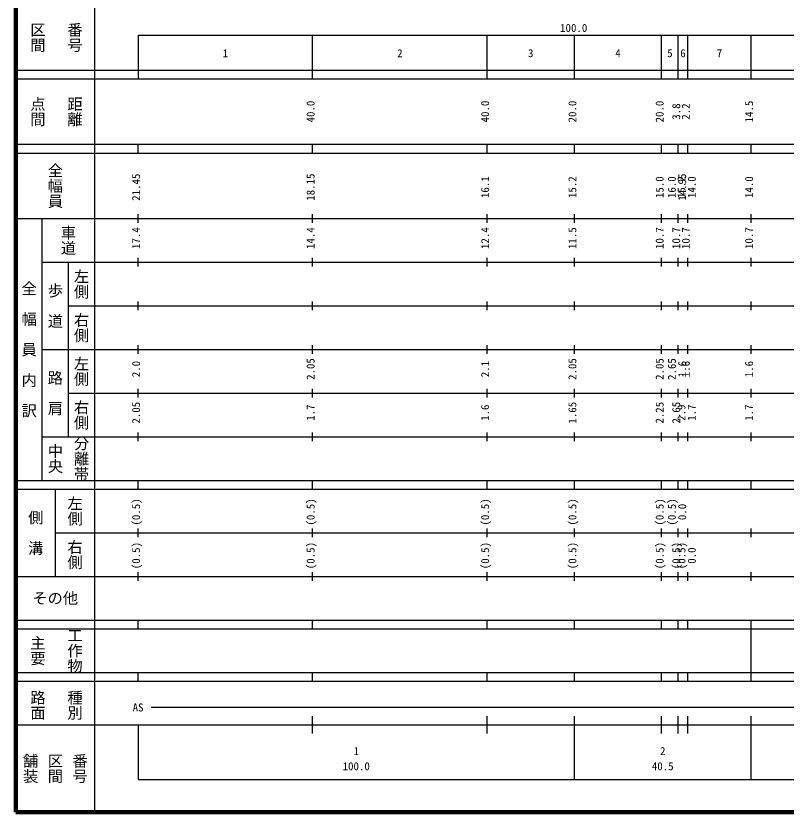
# Model space of a CAD drawing. Units: millimetres, scale not verified. Extents: x 40000 to 680000, y 20000 to 380000.
# Drawn here: x 40000 to 216521, y 20000 to 202409 of the extents above; entities that cross this region are included whole.
import ezdxf
from ezdxf.enums import TextEntityAlignment as Align

# ---------------------------------------------------------------- set-up
doc = ezdxf.new("R2010")
doc.units = ezdxf.units.MM
doc.header["$LTSCALE"] = 1000
doc.layers.add('M-TTL', color=2, linetype='Continuous', lineweight=140)
doc.layers.add('M-TTL-BAND', color=7, linetype='Continuous', lineweight=25)
doc.styles.add('@ＭＳ ゴシック', font='')
doc.styles.add('ＭＳ ゴシック', font='')
doc.styles.get('@ＭＳ ゴシック').set_extended_font_data('@MS Gothic')
doc.styles.get('ＭＳ ゴシック').set_extended_font_data('MS Gothic')

msp = doc.modelspace()

# ---------------------------------------------------------------- linework, layer by layer
at = {"layer": 'M-TTL'}
for p, q in [((40000, 380000), (40000, 20000)), ((40000, 20000), (680000, 20000))]:
    msp.add_line(p, q, dxfattribs=at)
at = {"layer": 'M-TTL-BAND'}
for p, q in [((58000, 370000), (58000, 20000)), ((68000, 198000), (579000, 198000)), ((68000, 198000), (68000, 188000)), ((108000, 188000), (108000, 198000)), ((148000, 188000), (148000, 198000)), ((168000, 188000), (168000, 198000)), ((188000, 188000), (188000, 198000)), ((191800, 188000), (191800, 198000)), ((194000, 188000), (194000, 198000)), ((208500, 188000), (208500, 198000)), ((40000, 190000), (579000, 190000)), ((40000, 188000), (579000, 188000)), ((40000, 173000), (579000, 173000)), ((68000, 171000), (68000, 173000)), ((108000, 171000), (108000, 173000)), ((148000, 171000), (148000, 173000)), ((168000, 171000), (168000, 173000)), ((188000, 171000), (188000, 173000)), ((191800, 171000), (191800, 173000)), ((194000, 171000), (194000, 173000)), ((208500, 171000), (208500, 173000)), ((40000, 171000), (579000, 171000)), ((68000, 155000), (68000, 157000)), ((108000, 155000), (108000, 157000)), ((148000, 155000), (148000, 157000)), ((168000, 155000), (168000, 157000)), ((188000, 155000), (188000, 157000)), ((191800, 155000), (191800, 157000)), ((194000, 155000), (194000, 157000)), ((208500, 155000), (208500, 157000)), ((40000, 156000), (579000, 156000)), ((46000, 96000), (46000, 156000)), ((46000, 146000), (579000, 146000)), ((52000, 146000), (52000, 106000)), ((68000, 145000), (68000, 147000)), ((108000, 145000), (108000, 147000)), ((148000, 145000), (148000, 147000)), ((168000, 145000), (168000, 147000)), ((188000, 145000), (188000, 147000)), ((191800, 145000), (191800, 147000)), ((194000, 145000), (194000, 147000)), ((208500, 145000), (208500, 147000)), ((68000, 135000), (68000, 137000)), ((108000, 135000), (108000, 137000)), ((148000, 135000), (148000, 137000)), ((168000, 135000), (168000, 137000)), ((188000, 135000), (188000, 137000)), ((191800, 135000), (191800, 137000)), ((194000, 135000), (194000, 137000)), ((208500, 135000), (208500, 137000)), ((52000, 136000), (579000, 136000)), ((46000, 126000), (579000, 126000)), ((68000, 125000), (68000, 127000)), ((108000, 125000), (108000, 127000)), ((148000, 125000), (148000, 127000)), ((168000, 125000), (168000, 127000)), ((188000, 125000), (188000, 127000)), ((191800, 125000), (191800, 127000)), ((194000, 125000), (194000, 127000)), ((208500, 125000), (208500, 127000)), ((68000, 115000), (68000, 117000)), ((108000, 115000), (108000, 117000)), ((148000, 115000), (148000, 117000)), ((168000, 115000), (168000, 117000)), ((188000, 115000), (188000, 117000)), ((191800, 115000), (191800, 117000)), ((194000, 115000), (194000, 117000)), ((208500, 115000), (208500, 117000)), ((52000, 116000), (579000, 116000)), ((46000, 106000), (579000, 106000)), ((68000, 105000), (68000, 107000)), ((108000, 105000), (108000, 107000)), ((148000, 105000), (148000, 107000)), ((168000, 105000), (168000, 107000)), ((188000, 105000), (188000, 107000)), ((191800, 105000), (191800, 107000)), ((194000, 105000), (194000, 107000)), ((208500, 105000), (208500, 107000)), ((40000, 96000), (579000, 96000)), ((68000, 94000), (68000, 96000)), ((108000, 94000), (108000, 96000)), ((148000, 94000), (148000, 96000)), ((168000, 94000), (168000, 96000)), ((188000, 94000), (188000, 96000)), ((191800, 94000), (191800, 96000)), ((194000, 94000), (194000, 96000)), ((208500, 94000), (208500, 96000)), ((40000, 94000), (579000, 94000)), ((49000, 94000), (49000, 74000)), ((49000, 84000), (579000, 84000)), ((68000, 83000), (68000, 85000)), ((108000, 83000), (108000, 85000)), ((148000, 83000), (148000, 85000)), ((168000, 83000), (168000, 85000)), ((188000, 83000), (188000, 85000)), ((191800, 83000), (191800, 85000)), ((194000, 83000), (194000, 85000)), ((208500, 83000), (208500, 85000)), ((68000, 73000), (68000, 75000)), ((108000, 73000), (108000, 75000)), ((148000, 73000), (148000, 75000)), ((168000, 73000), (168000, 75000)), ((188000, 73000), (188000, 75000)), ((191800, 73000), (191800, 75000)), ((194000, 73000), (194000, 75000)), ((208500, 73000), (208500, 75000)), ((40000, 74000), (579000, 74000)), ((40000, 64000), (579000, 64000)), ((68000, 62000), (68000, 64000)), ((108000, 62000), (108000, 64000)), ((148000, 62000), (148000, 64000)), ((168000, 62000), (168000, 64000)), ((188000, 62000), (188000, 64000)), ((191800, 62000), (191800, 64000)), ((194000, 62000), (194000, 64000)), ((208500, 62000), (208500, 64000)), ((40000, 62000), (579000, 62000)), ((208500, 52000), (208500, 62000)), ((40000, 52000), (579000, 52000)), ((68000, 50000), (68000, 52000)), ((108000, 50000), (108000, 52000)), ((148000, 50000), (148000, 52000)), ((168000, 50000), (168000, 52000)), ((188000, 50000), (188000, 52000)), ((191800, 50000), (191800, 52000)), ((194000, 50000), (194000, 52000)), ((208500, 50000), (208500, 52000)), ((40000, 50000), (579000, 50000)), ((71000, 44000), (453500, 44000)), ((108000, 38000), (108000, 42000)), ((148000, 38000), (148000, 42000)), ((168000, 27500), (168000, 42000)), ((188000, 38000), (188000, 42000)), ((191800, 38000), (191800, 42000)), ((194000, 38000), (194000, 42000)), ((208500, 27500), (208500, 42000)), ((40000, 40000), (579000, 40000)), ((68000, 40000), (68000, 27500)), ((68000, 27500), (579000, 27500))]:
    msp.add_line(p, q, dxfattribs=at)

# ---------------------------------------------------------------- texts
at = {"layer": 'M-TTL-BAND', "style": '@ＭＳ ゴシック'}
for s, p in [('番号', (53500, 197500)), ('区間', (45000, 197500)), ('点間', (45000, 180500)), ('距離', (53500, 180500)), ('全幅員', (49000, 163500)), ('車道', (52000, 151000)), ('左側', (55000, 141000)), ('全\u3000幅\u3000員\u3000内\u3000訳', (43000, 126000)), ('歩\u3000道', (49000, 136000)), ('右側', (55000, 131000)), ('左側', (55000, 121000)), ('路\u3000肩', (49000, 116000)), ('右側', (55000, 111000)), ('分離帯', (55000, 101000)), ('中央', (49000, 101000)), ('左側', (53500, 89000)), ('側\u3000溝', (44500, 84000)), ('右側', (53500, 79000)), ('主要', (45000, 57000)), ('工作物', (53500, 57000)), ('路面', (45000, 44500)), ('種別', (53500, 44500)), ('舗装', (43333, 30000)), ('区間', (49000, 30000)), ('番号', (54667, 30000))]:
    msp.add_text(s, height=2566, rotation=270, dxfattribs=at).set_placement(p, align=Align.MIDDLE_CENTER)
at = {"layer": 'M-TTL-BAND', "style": 'ＭＳ ゴシック'}
for s, p in [('100.0', (167844, 198195)), ('1', (88000, 192405)), ('2', (128000, 192405)), ('3', (158000, 192405)), ('4', (178000, 192405)), ('5', (189900, 192405)), ('6', (192900, 192405)), ('7', (201250, 192405)), ('AS', (68000, 42500)), ('1', (118000, 32523)), ('2', (188250, 32523)), ('100.0', (118000, 29033)), ('40.5', (188250, 29033))]:
    msp.add_text(s, height=1833, dxfattribs=at).set_placement(p, align=Align.BOTTOM_CENTER)
for s, p in [('40.0', (109000, 180500)), ('40.0', (149000, 180500)), ('20.0', (169000, 180500)), ('20.0', (189000, 180500)), ('14.5', (209500, 180500)), ('3.8', (192800, 180500)), ('2.2', (195000, 180500)), ('21.45', (69000, 163174)), ('18.15', (109000, 163174)), ('14.95', (194170, 163174)), ('16.1', (149000, 163174)), ('15.2', (169000, 163174)), ('15.0', (189000, 163174)), ('16.0', (191800, 163174)), ('15.2', (194000, 163174)), ('14.0', (196370, 163174)), ('14.0', (209500, 163174)), ('17.4', (69000, 151500)), ('14.4', (109000, 151500)), ('12.4', (149000, 151500)), ('11.5', (169000, 151500)), ('10.7', (189000, 151500)), ('10.7', (192800, 151500)), ('10.7', (195000, 151500)), ('10.7', (209500, 151500)), ('2.0', (69000, 121500)), ('2.05', (109000, 121500)), ('2.1', (149000, 121500)), ('2.05', (169000, 121500)), ('2.05', (189000, 121500)), ('2.65', (191800, 121500)), ('1.6', (194170, 121500)), ('1.6', (195000, 121500)), ('1.6', (209500, 121500)), ('2.05', (69000, 111500)), ('1.7', (109000, 111500)), ('1.6', (149000, 111500)), ('1.65', (169000, 111500)), ('2.25', (189000, 111500)), ('2.65', (192800, 111500)), ('2.9', (194000, 111500)), ('1.7', (196370, 111500)), ('1.7', (209500, 111500)), ('(0.5)', (69000, 88764)), ('(0.5)', (109000, 88764)), ('(0.5)', (149000, 88764)), ('(0.5)', (169000, 88764)), ('(0.5)', (189000, 88764)), ('(0.5)', (191800, 88764)), ('0.0', (194170, 88764)), ('(0.5)', (69000, 78764)), ('(0.5)', (109000, 78764)), ('(0.5)', (149000, 78764)), ('(0.5)', (169000, 78764)), ('(0.5)', (189000, 78764)), ('(0.5)', (192800, 78764)), ('(0.5)', (194000, 78764)), ('0.0', (196370, 78764))]:
    msp.add_text(s, height=1833, rotation=90, dxfattribs=at).set_placement(p, align=Align.BOTTOM_CENTER)
msp.add_text('その他', height=2566, dxfattribs=at).set_placement((49000, 69000), align=Align.MIDDLE_CENTER)

doc.saveas('drawing.dxf')
